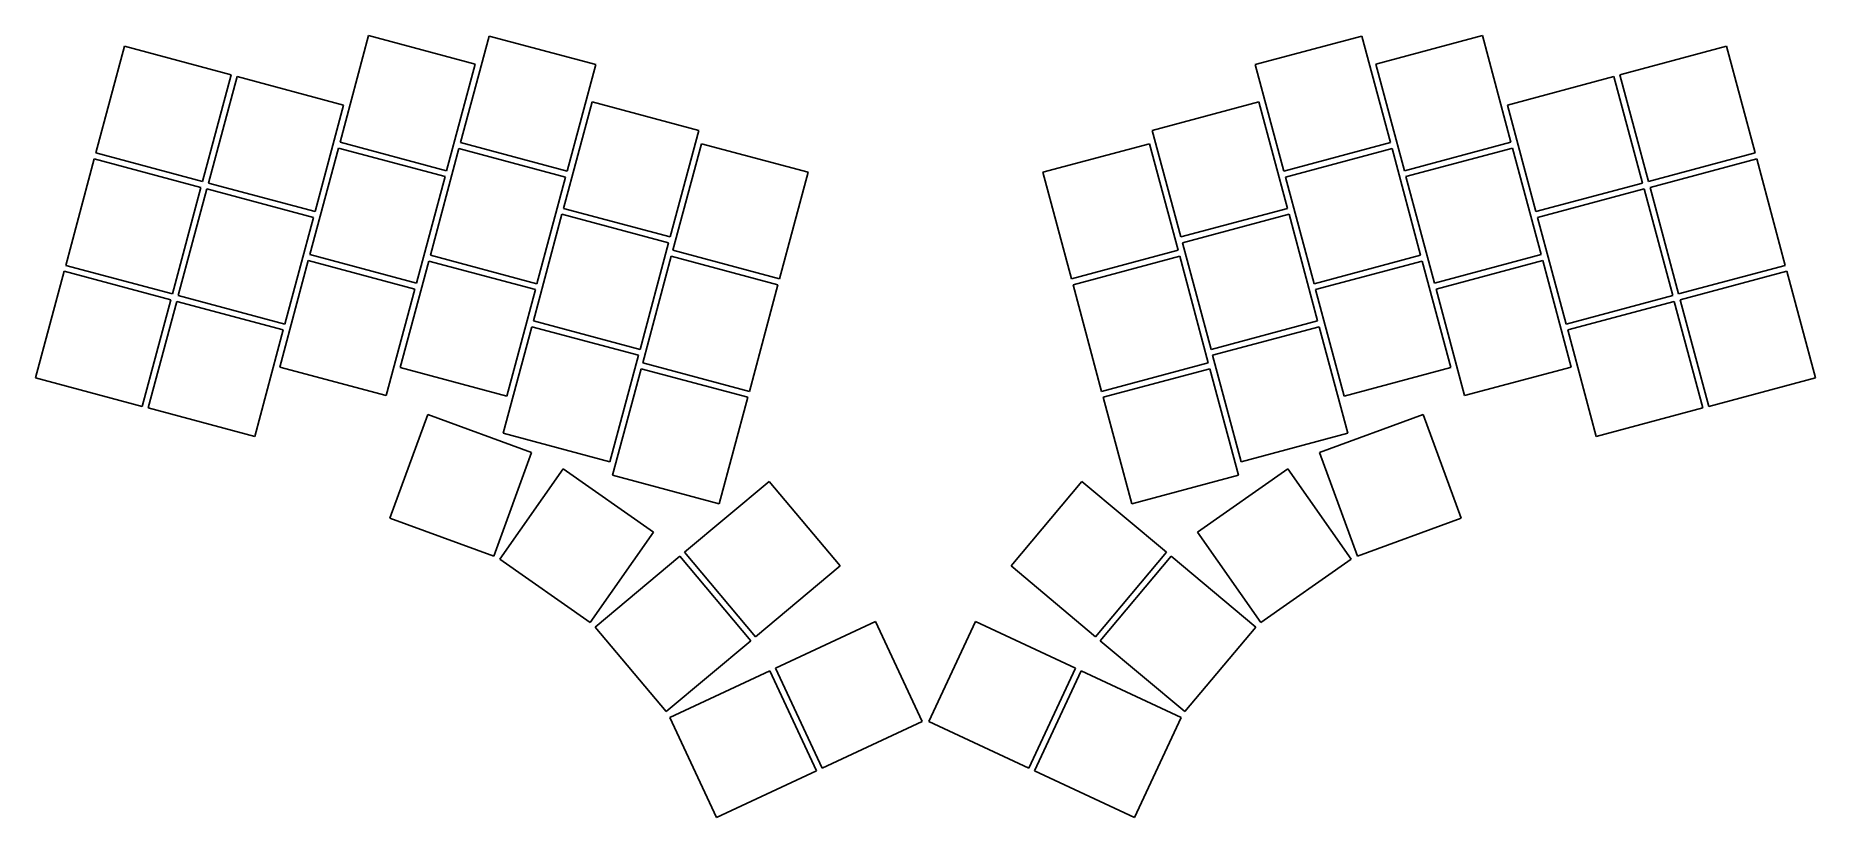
# Model space of a CAD drawing. Header units: millimetres. Extents: x 49 to 339, y -206 to -79.
import ezdxf

# ---------------------------------------------------------------- set-up
doc = ezdxf.new("R2010")
doc.units = ezdxf.units.MM

msp = doc.modelspace()

# ---------------------------------------------------------------- linework, layer by layer
for p, q in [((58.58, -97.83), (63.24, -80.44)), ((63.24, -80.44), (80.63, -85.1)), ((98.39, -96.07), (103.05, -78.69)), ((103.05, -78.69), (120.44, -83.35)), ((118.04, -96.16), (122.7, -78.78)), ((122.7, -78.78), (140.08, -83.43)), ((247.65, -83.43), (265.04, -78.78)), ((265.04, -78.78), (269.7, -96.16)), ((267.3, -83.35), (284.68, -78.69)), ((284.68, -78.69), (289.34, -96.07)), ((307.11, -85.1), (324.49, -80.44)), ((324.49, -80.44), (329.15, -97.83)), ((120.44, -83.35), (115.78, -100.73)), ((140.08, -83.43), (135.42, -100.82)), ((252.31, -100.82), (247.65, -83.43)), ((271.96, -100.73), (267.3, -83.35)), ((80.63, -85.1), (75.97, -102.49)), ((76.93, -102.75), (81.59, -85.36)), ((81.59, -85.36), (98.98, -90.02)), ((288.76, -90.02), (306.14, -85.36)), ((306.14, -85.36), (310.8, -102.75)), ((311.77, -102.49), (307.11, -85.1)), ((134.84, -106.88), (139.5, -89.49)), ((139.5, -89.49), (156.88, -94.15)), ((230.85, -94.15), (248.24, -89.49)), ((248.24, -89.49), (252.9, -106.88)), ((98.98, -90.02), (94.32, -107.41)), ((293.41, -107.41), (288.76, -90.02)), ((156.88, -94.15), (152.22, -111.53)), ((235.51, -111.53), (230.85, -94.15)), ((75.97, -102.49), (58.58, -97.83)), ((93.47, -114.43), (98.13, -97.04)), ((98.13, -97.04), (115.52, -101.7)), ((115.78, -100.73), (98.39, -96.07)), ((113.12, -114.51), (117.78, -97.13)), ((117.78, -97.13), (135.17, -101.79)), ((135.42, -100.82), (118.04, -96.16)), ((152.67, -113.72), (157.33, -96.34)), ((157.33, -96.34), (174.72, -101)), ((213.02, -101), (230.4, -96.34)), ((230.4, -96.34), (235.06, -113.72)), ((269.7, -96.16), (252.31, -100.82)), ((252.57, -101.79), (269.95, -97.13)), ((269.95, -97.13), (274.61, -114.51)), ((289.34, -96.07), (271.96, -100.73)), ((272.21, -101.7), (289.6, -97.04)), ((289.6, -97.04), (294.26, -114.43)), ((329.15, -97.83), (311.77, -102.49)), ((53.66, -116.18), (58.32, -98.8)), ((58.32, -98.8), (75.71, -103.45)), ((174.72, -101), (170.06, -118.38)), ((217.67, -118.38), (213.02, -101)), ((312.03, -103.45), (329.41, -98.8)), ((329.41, -98.8), (334.07, -116.18)), ((75.71, -103.45), (71.05, -120.84)), ((72.01, -121.1), (76.67, -103.71)), ((76.67, -103.71), (94.06, -108.37)), ((94.32, -107.41), (76.93, -102.75)), ((115.52, -101.7), (110.86, -119.09)), ((135.17, -101.79), (130.51, -119.17)), ((257.23, -119.17), (252.57, -101.79)), ((276.87, -119.09), (272.21, -101.7)), ((310.8, -102.75), (293.41, -107.41)), ((293.67, -108.37), (311.06, -103.71)), ((311.06, -103.71), (315.72, -121.1)), ((316.68, -120.84), (312.03, -103.45)), ((152.22, -111.53), (134.84, -106.88)), ((252.9, -106.88), (235.51, -111.53)), ((94.06, -108.37), (89.4, -125.76)), ((129.92, -125.23), (134.58, -107.84)), ((134.58, -107.84), (151.96, -112.5)), ((235.77, -112.5), (253.15, -107.84)), ((253.15, -107.84), (257.81, -125.23)), ((298.33, -125.76), (293.67, -108.37)), ((151.96, -112.5), (147.31, -129.89)), ((240.43, -129.89), (235.77, -112.5)), ((88.56, -132.78), (93.21, -115.39)), ((93.21, -115.39), (110.6, -120.05)), ((110.86, -119.09), (93.47, -114.43)), ((108.2, -132.87), (112.86, -115.48)), ((112.86, -115.48), (130.25, -120.14)), ((130.51, -119.17), (113.12, -114.51)), ((147.75, -132.08), (152.41, -114.69)), ((152.41, -114.69), (169.8, -119.35)), ((170.06, -118.38), (152.67, -113.72)), ((235.06, -113.72), (217.67, -118.38)), ((217.93, -119.35), (235.32, -114.69)), ((235.32, -114.69), (239.98, -132.08)), ((274.61, -114.51), (257.23, -119.17)), ((257.49, -120.14), (274.87, -115.48)), ((274.87, -115.48), (279.53, -132.87)), ((294.26, -114.43), (276.87, -119.09)), ((277.13, -120.05), (294.52, -115.39)), ((294.52, -115.39), (299.18, -132.78)), ((48.74, -134.54), (53.4, -117.15)), ((53.4, -117.15), (70.79, -121.81)), ((71.05, -120.84), (53.66, -116.18)), ((334.07, -116.18), (316.68, -120.84)), ((316.94, -121.81), (334.33, -117.15)), ((334.33, -117.15), (338.99, -134.54)), ((70.79, -121.81), (66.13, -139.19)), ((89.4, -125.76), (72.01, -121.1)), ((110.6, -120.05), (105.94, -137.44)), ((130.25, -120.14), (125.59, -137.53)), ((169.8, -119.35), (165.14, -136.74)), ((222.59, -136.74), (217.93, -119.35)), ((262.14, -137.53), (257.49, -120.14)), ((281.79, -137.44), (277.13, -120.05)), ((315.72, -121.1), (298.33, -125.76)), ((321.6, -139.19), (316.94, -121.81)), ((67.1, -139.45), (71.76, -122.07)), ((71.76, -122.07), (89.14, -126.72)), ((298.59, -126.72), (315.98, -122.07)), ((315.98, -122.07), (320.64, -139.45)), ((89.14, -126.72), (84.48, -144.11)), ((125, -143.58), (129.66, -126.19)), ((129.66, -126.19), (147.05, -130.85)), ((147.31, -129.89), (129.92, -125.23)), ((257.81, -125.23), (240.43, -129.89)), ((240.69, -130.85), (258.07, -126.19)), ((258.07, -126.19), (262.73, -143.58)), ((303.25, -144.11), (298.59, -126.72)), ((105.94, -137.44), (88.56, -132.78)), ((125.59, -137.53), (108.2, -132.87)), ((147.05, -130.85), (142.39, -148.24)), ((142.84, -150.43), (147.5, -133.04)), ((147.5, -133.04), (164.88, -137.7)), ((165.14, -136.74), (147.75, -132.08)), ((239.98, -132.08), (222.59, -136.74)), ((222.85, -137.7), (240.24, -133.04)), ((240.24, -133.04), (244.9, -150.43)), ((245.34, -148.24), (240.69, -130.85)), ((279.53, -132.87), (262.14, -137.53)), ((299.18, -132.78), (281.79, -137.44)), ((66.13, -139.19), (48.74, -134.54)), ((338.99, -134.54), (321.6, -139.19)), ((164.88, -137.7), (160.22, -155.09)), ((227.51, -155.09), (222.85, -137.7)), ((84.48, -144.11), (67.1, -139.45)), ((106.53, -157.45), (112.69, -140.54)), ((112.69, -140.54), (129.6, -146.7)), ((258.13, -146.7), (275.04, -140.54)), ((275.04, -140.54), (281.2, -157.45)), ((320.64, -139.45), (303.25, -144.11)), ((142.39, -148.24), (125, -143.58)), ((262.73, -143.58), (245.34, -148.24)), ((129.6, -146.7), (123.45, -163.61)), ((264.29, -163.61), (258.13, -146.7)), ((124.44, -164.13), (134.77, -149.38)), ((134.77, -149.38), (149.51, -159.71)), ((160.22, -155.09), (142.84, -150.43)), ((244.9, -150.43), (227.51, -155.09)), ((238.22, -159.71), (252.97, -149.38)), ((252.97, -149.38), (263.29, -164.13)), ((154.57, -163), (168.36, -151.43)), ((168.36, -151.43), (179.93, -165.22)), ((207.81, -165.22), (219.38, -151.43)), ((219.38, -151.43), (233.16, -163)), ((123.45, -163.61), (106.53, -157.45)), ((281.2, -157.45), (264.29, -163.61)), ((149.51, -159.71), (139.19, -174.45)), ((248.55, -174.45), (238.22, -159.71)), ((139.19, -174.45), (124.44, -164.13)), ((140.01, -175.21), (153.8, -163.64)), ((153.8, -163.64), (165.37, -177.43)), ((166.14, -176.79), (154.57, -163)), ((179.93, -165.22), (166.14, -176.79)), ((221.59, -176.79), (207.81, -165.22)), ((233.16, -163), (221.59, -176.79)), ((222.36, -177.43), (233.93, -163.64)), ((233.93, -163.64), (247.72, -175.21)), ((263.29, -164.13), (248.55, -174.45)), ((151.58, -189), (140.01, -175.21)), ((169.41, -181.92), (185.72, -174.31)), ((185.72, -174.31), (193.33, -190.62)), ((194.41, -190.62), (202.01, -174.31)), ((202.01, -174.31), (218.33, -181.92)), ((247.72, -175.21), (236.15, -189)), ((165.37, -177.43), (151.58, -189)), ((236.15, -189), (222.36, -177.43)), ((152.19, -189.95), (168.5, -182.34)), ((168.5, -182.34), (176.11, -198.65)), ((177.01, -198.23), (169.41, -181.92)), ((218.33, -181.92), (210.72, -198.23)), ((211.63, -198.65), (219.23, -182.34)), ((219.23, -182.34), (235.55, -189.95)), ((159.79, -206.26), (152.19, -189.95)), ((193.33, -190.62), (177.01, -198.23)), ((210.72, -198.23), (194.41, -190.62)), ((235.55, -189.95), (227.94, -206.26)), ((176.11, -198.65), (159.79, -206.26)), ((227.94, -206.26), (211.63, -198.65))]:
    msp.add_line(p, q)

doc.saveas('drawing.dxf')
